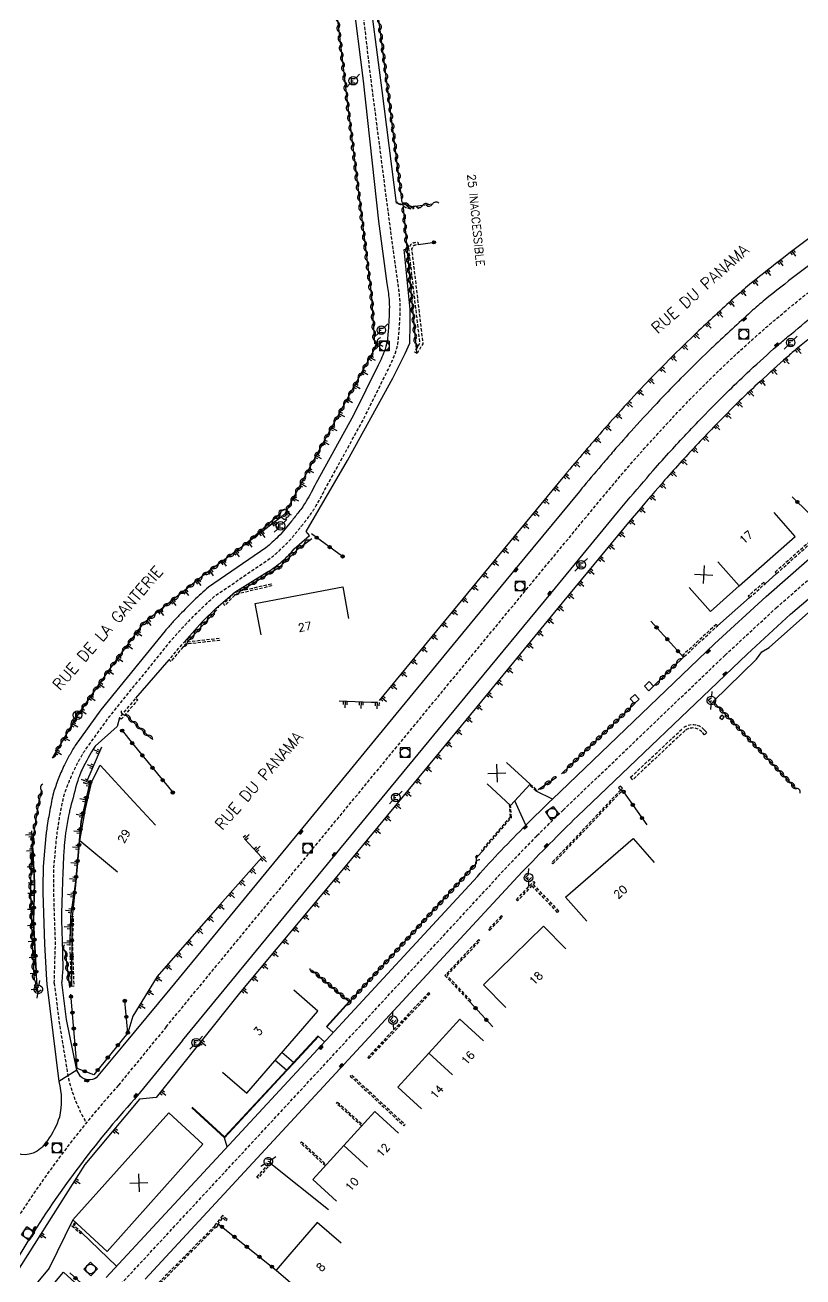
# Model space of a CAD drawing. Header units: millimetres. Extents: x 151000 to 152000, y 111999 to 113000.
# Drawn here: x 151437.9 to 151559.4, y 112548.8 to 112744.4 of the extents above; entities that cross this region are included whole.
import ezdxf
from ezdxf.enums import TextEntityAlignment as Align

# ---------------------------------------------------------------- set-up
doc = ezdxf.new("R2010")
doc.units = ezdxf.units.MM
doc.linetypes.add('DASHED', pattern=[0.75, 0.5, -0.25])
doc.layers.get('0').update_dxf_attribs({"linetype": 'CONTINUOUS'})
for name, color, linetype in [('W0001', 6, 'DASHED'), ('W0008', 7, 'CONTINUOUS'), ('W0100', 7, 'CONTINUOUS'), ('W0112', 1, 'DASHED'), ('W0211', 2, 'CONTINUOUS'), ('W0300', 7, 'CONTINUOUS'), ('W0302', 3, 'CONTINUOUS'), ('W0310', 3, 'CONTINUOUS'), ('W0322', 7, 'CONTINUOUS'), ('W0330', 7, 'CONTINUOUS'), ('W0334', 7, 'CONTINUOUS'), ('W0400', 7, 'CONTINUOUS'), ('W0420', 7, 'CONTINUOUS'), ('W0471', 7, 'CONTINUOUS'), ('W0989', 7, 'CONTINUOUS'), ('W0991', 7, 'CONTINUOUS'), ('W1102', 7, 'CONTINUOUS')]:
    doc.layers.add(name, color=color, linetype=linetype)
doc.styles.get("Standard").update_dxf_attribs({"font": 'romans.shx', "width": 0.85})

# ---------------------------------------------------------------- blocks, each defined once
blk = doc.blocks.new('t322o')
at = {"color": 0, "linetype": 'Continuous'}
for radius in [0.25, 0.15]:
    blk.add_circle((0, 0), radius, dxfattribs=at)
blk = doc.blocks.new('t211o')
at = {"color": 0, "linetype": 'Continuous'}
for p, q in [((-0.29, 0.5), (-0.29, 0)), ((0, 1), (0, 0)), ((0.29, 0.5), (0.29, 0))]:
    blk.add_line(p, q, dxfattribs=at)
blk = doc.blocks.new('t310o')
at = {"color": 0, "linetype": 'Continuous'}
for centre, start, end in [((-0.5, 0.38), 216.8699, 323.1304), ((0.5, -0.37), 36.8699, 143.1303)]:
    blk.add_arc(centre, 0.625, start, end, dxfattribs=at)
blk = doc.blocks.new('T471')
for p, q in [((-0.333334, 0.333334), (-0.333334, -0.333334)), ((-0.333334, 0.333334), (0.333334, 0.333334)), ((-0.333334, 0), (0, 0)), ((0.500001, 0.500001), (1.000002, 1.000002)), ((-0.500001, -0.500001), (-1.000002, -1.000002)), ((-0.333334, -0.333334), (0.333334, -0.333334))]:
    blk.add_line(p, q)
blk.add_ellipse((0, 0), major_axis=(0.471405, 0.471405), ratio=1, start_param=5.4977871438, end_param=11.780972451)
blk = doc.blocks.new('T300')
for p, q in [((-0.8, 0.51), (-0.86, 0.34)), ((-0.86, 0.34), (-0.86, 0.17)), ((-0.86, 0.17), (-0.74, 0.06)), ((-0.69, 0.63), (-0.8, 0.51)), ((-0.8, -0.06), (-0.74, 0.06)), ((-0.74, 0.06), (-0.69, 0.11)), ((-0.57, 0.69), (-0.69, 0.63)), ((-0.46, 0.69), (-0.57, 0.69)), ((-0.29, 0.63), (-0.46, 0.69)), ((-0.29, 0.63), (-0.17, 0.74)), ((-0.23, 0.57), (-0.29, 0.63)), ((-0.17, 0.74), (-0.06, 0.8)), ((-0.06, 0.8), (0.06, 0.8)), ((0.06, 0.8), (0.23, 0.74)), ((0.23, 0.74), (0.34, 0.63)), ((0.34, 0.63), (0.4, 0.51)), ((0.46, 0.46), (0.34, 0.46)), ((0.4, 0.51), (0.4, 0.46)), ((0.57, 0.4), (0.46, 0.46)), ((0.57, 0.4), (0.69, 0.29)), ((0.69, 0.29), (0.74, 0.17)), ((0.74, 0.06), (0.69, -0.17)), ((0.74, 0.17), (0.74, 0.06)), ((-0.8, -0.17), (-0.8, -0.06)), ((-0.8, -0.23), (-0.8, -0.17)), ((-0.74, -0.34), (-0.8, -0.23)), ((-0.69, -0.4), (-0.74, -0.34)), ((-0.51, -0.46), (-0.69, -0.4)), ((-0.4, -0.46), (-0.51, -0.46)), ((-0.4, -0.46), (-0.34, -0.46)), ((-0.34, -0.46), (-0.34, -0.4)), ((-0.34, -0.51), (-0.34, -0.46)), ((-0.29, -0.63), (-0.34, -0.51)), ((-0.17, -0.74), (-0.29, -0.63)), ((-0.06, -0.8), (-0.17, -0.74)), ((0.06, -0.8), (-0.06, -0.8)), ((0.17, -0.74), (0.06, -0.8)), ((0.23, -0.69), (0.17, -0.74)), ((0.29, -0.46), (0.23, -0.46)), ((0.29, -0.63), (0.23, -0.69)), ((0.46, -0.4), (0.29, -0.46)), ((0.34, -0.51), (0.29, -0.63)), ((0.34, -0.51), (0.34, -0.46)), ((0.57, -0.34), (0.46, -0.4)), ((0.63, -0.29), (0.57, -0.34)), ((0.69, -0.17), (0.63, -0.29))]:
    blk.add_line(p, q)
blk = doc.blocks.new('T420')
for p, q in [((0.75, 0.75), (-0.75, 0.75)), ((-0.75, 0.75), (-0.75, -0.75)), ((0.75, 0.75), (0.75, -0.75)), ((0.75, -0.75), (-0.75, -0.75))]:
    blk.add_line(p, q)
blk.add_ellipse((0, 0), major_axis=(-0.53, 0.53), ratio=1, start_param=3.926991, end_param=10.210176)
blk = doc.blocks.new('T400')
for p, q in [((-0.15, 0.3), (0.15, 0.3)), ((-0.15, -0.25), (-0.15, 0.3)), ((-0.15, 0.15), (0.15, 0.15)), ((-0.15, 0), (0.15, 0)), ((0.15, 0.3), (0.15, -0.25)), ((-0.15, -0.15), (0.15, -0.15)), ((-0.15, -0.25), (-0.15, -0.3)), ((-0.15, -0.3), (0.15, -0.3)), ((0.15, -0.3), (0.15, -0.25))]:
    blk.add_line(p, q)
blk = doc.blocks.new('t991o')
at = {"color": 0, "linetype": 'Continuous'}
for p, q in [((-1, 1), (1, -1)), ((-1, -1), (1, 1))]:
    blk.add_line(p, q, dxfattribs=at)
blk = doc.blocks.new('t112o')
at = {"color": 0, "linetype": 'Continuous'}
for p, q in [((-0.5, 0.5), (0.5, 0.5)), ((-0.5, -0.5), (-0.5, 0.5)), ((0.5, 0.5), (0.5, -0.5)), ((0.5, -0.5), (-0.5, -0.5))]:
    blk.add_line(p, q, dxfattribs=at)

msp = doc.modelspace()

# ---------------------------------------------------------------- linework, layer by layer
at = {"layer": 'W0001', "flags": 128}
for points in [[(151442.44, 112594.69), (151442.44, 112594.69), (151442.63, 112600.87), (151442.37, 112608.91), (151442.35, 112609.66), (151442.39, 112612.8), (151442.82, 112617.55, -0.009953), (151442.84, 112617.74, -0.002454), (151442.98, 112618.74, -0.010585), (151443.42, 112621.4, -0.01031), (151443.95, 112623.96, -0.016303), (151444.65, 112625.92, -0.016846), (151445.5, 112627.89, -0.013579), (151446.28, 112629.43, -0.013086), (151447.12, 112630.88), (151451.06, 112636.33), (151461.04, 112648.64, -0.005608), (151462.15, 112649.87, -0.005713), (151463.3, 112651.1, -0.010225), (151465.42, 112653.23, -0.009864), (151467.55, 112655.2), (151476.54, 112661.34, 0.016396), (151478.62, 112663.27, 0.02562), (151479.82, 112664.59, 0.002821), (151480.81, 112665.8, 0.002374), (151481.96, 112667.25, 0.03227), (151483.25, 112669.13, 0.020736), (151484.81, 112671.99), (151490.66, 112682.65), (151494.53, 112690.46, 0.033595), (151495.72, 112693.19, 0.060719), (151496.16, 112695.1, 0.010186), (151496.36, 112697.43, 0.009539), (151496.47, 112699.92, 0.029339), (151496.41, 112701.66, 0.017767), (151496.08, 112704.24), (151494.68, 112714.59), (151491.79, 112736.85), (151490.24, 112750.01), (151488.68, 112763.42), (151488.68, 112763.42), (151488.68, 112764.06), (151488.68, 112772.31), (151490.62, 112774), (151493.21, 112775.03), (151500.19, 112777.88), (151510.23, 112784.69), (151520.68, 112791.73), (151521.19, 112793.03), (151521.77, 112794.84), (151520.87, 112804.77), (151519.97, 112814.32), (151518.93, 112820.77), (151518.03, 112828.13), (151516.87, 112838.04), (151515.7, 112846.56), (151513.77, 112864.45), (151513.12, 112870.25), (151513.12, 112874.98), (151513.34, 112879.7), (151514.2, 112885.93), (151515.27, 112893.02), (151516.56, 112899.46), (151517.85, 112914.84), (151518.92, 112944.9), (151519.78, 112959.72), (151522.04, 112967.11), (151533.21, 112962.48), (151556.38, 112954.85), (151564.28, 112953.76), (151571.59, 112954.2), (151578.93, 112957.63), (151583.79, 112961.54), (151587.46, 112967.21), (151592.9, 112977.98), (151594.52, 112984.33)], [(151459.91, 112587.84), (151483.76, 112616.82), (151504.78, 112642.36), (151517.41, 112657.69), (151528.04, 112670.57), (151529.35, 112672.13, -0.004363), (151533.5, 112676.98, -0.006719), (151536.31, 112680.11, -0.000073), (151538.72, 112682.73, -0.001328), (151538.86, 112682.88, -0.006227), (151541.72, 112685.88, -0.004746), (151545.52, 112689.69, -0.008001), (151548.84, 112692.86, -0.006296), (151553.15, 112696.73, -0.005412), (151554.9, 112698.24, -0.002202), (151559.14, 112701.77, -0.015602), (151559.65, 112702.16, 0.004263), (151560.88, 112703.07), (151589.59, 112724.64), (151598.78, 112731.62), (151618.22, 112746.31, 0.006484), (151622.39, 112749.55, 0.011034), (151624.7, 112751.48, 0.001143), (151629.42, 112755.63, 0.006068), (151630.24, 112756.37, 0.023529), (151633.01, 112759.19, 0.014729), (151637.27, 112764.24, 0.017218), (151640.32, 112768.37, 0.020772), (151642.53, 112771.9, 0.01837), (151644.13, 112774.95, 0.013276), (151646.13, 112779.44, 0.018273), (151647.87, 112784.15, 0.022579), (151648.95, 112787.96, 0.027206), (151649.71, 112792.3, 0.026146), (151650.02, 112796.9, 0.011137), (151649.99, 112802.07, 0.015346), (151649.77, 112805.72, 0.006991), (151649.33, 112809.9, 0.012154), (151649, 112812.18, 0.010872), (151648.19, 112816.43, 0.013352), (151647.38, 112819.79, 0.003304), (151646.77, 112821.97, 0.001261), (151645.1, 112827.78, 0.00425), (151645.07, 112827.91, 0.000488), (151644.57, 112829.52), (151643.46, 112832.71)], [(151442.44, 112594.69), (151443.16, 112588.85), (151444.57, 112580.2, 0.078122), (151447.44, 112572.85)]]:
    msp.add_lwpolyline(points, format="xyb", dxfattribs=at)
at = {"layer": 'W0001'}
for points in [[(151419.54, 112499.27), (151425.05, 112508.65), (151429.48, 112517.82), (151434.62, 112527.53), (151436.08, 112529.46), (151438.25, 112532.01), (151452.31, 112547.08), (151485.38, 112582.76), (151510.29, 112609.76, -0.014174), (151517.79, 112617.68, -0.004488), (151521.92, 112621.73), (151547.21, 112645.94), (151555.2, 112653.33), (151561.51, 112658.87), (151569.26, 112665.36), (151595.92, 112687.3), (151599.81, 112690.45, -0.064202), (151620.29, 112702.91), (151638.81, 112711.18), (151650.38, 112716.21), (151654.96, 112718.25), (151683.41, 112730.73, 0.029014), (151701.69, 112739.97, 0.045765), (151710.1, 112745.99, 0.066654)], [(151459.91, 112587.84), (151452.45, 112578.73, 0.043436), (151435.51, 112556.12, 0.076793), (151415.76, 112509.77)]]:
    msp.add_lwpolyline(points, format="xyb", dxfattribs=at)
at = {"layer": 'W0008', "flags": 128}
for points in [[(151496.97, 112716.3), (151495.87, 112716.55), (151493.64, 112734.15), (151491.33, 112752.11)], [(151455.2, 112639.2), (151460.37, 112645.2)]]:
    msp.add_lwpolyline(points, dxfattribs=at)
for points in [[(151488.98, 112749.28), (151490.67, 112735.65), (151493.09, 112713.75), (151494.4, 112703.99, -0.017946), (151494.72, 112701.5, -0.029339), (151494.77, 112699.97, -0.009539), (151494.66, 112697.54, -0.010186), (151494.47, 112695.27, -0.060719), (151494.13, 112693.77, -0.033811), (151493.01, 112691.23), (151489.15, 112683.44), (151483.3, 112672.78, -0.020997), (151481.79, 112670, -0.03227), (151480.63, 112668.31, -0.002374), (151479.48, 112666.87, -0.002821), (151478.51, 112665.67, -0.02562), (151477.42, 112664.47, -0.01581), (151475.5, 112662.69), (151466.51, 112656.55, 0.010225), (151464.24, 112654.46, 0.010225), (151462.07, 112652.27, 0.005713), (151460.89, 112651.02, 0.005713), (151459.74, 112649.73), (151449.71, 112637.37), (151445.7, 112631.82, 0.013579), (151444.79, 112630.24, 0.013579), (151443.96, 112628.62, 0.016846), (151443.06, 112626.54, 0.016846), (151442.31, 112624.41, 0.010585), (151441.75, 112621.71, 0.010585), (151441.3, 112618.98, 0.002454), (151441.16, 112617.96, 0.009953), (151441.13, 112617.71), (151440.69, 112612.89), (151440.65, 112609.65), (151440.67, 112608.86), (151440.93, 112600.8), (151441.21, 112595.23), (151441.27, 112594.54)], [(151616.26, 112748.94), (151587.32, 112727.12), (151565.7, 112710.89), (151559.2, 112706), (151558.38, 112705.37, 0.007059), (151553.44, 112701.47, 0.015272), (151551.24, 112699.57, 0.000619), (151545.39, 112694.18, 0.00555), (151544.75, 112693.57, 0.004987), (151540.27, 112689.15, 0.00676), (151537.04, 112685.82, 0.004787), (151532.94, 112681.38, 0.006068), (151529.78, 112677.8, 0.001474), (151528.26, 112676.03, 0.000716), (151525.13, 112672.35, 0.004157), (151525.03, 112672.23, -0.000757), (151524.46, 112671.53), (151514.42, 112659.37), (151495.79, 112636.71), (151480.81, 112618.44), (151460.48, 112593.76), (151453.16, 112584.87)], [(151462.47, 112585.73), (151486.32, 112614.72), (151507.33, 112640.26), (151519.97, 112655.58), (151530.58, 112668.45), (151531.88, 112670, -0.004363), (151536, 112674.81, -0.006719), (151538.74, 112677.87, -0.000073), (151541.15, 112680.49, -0.001328), (151541.28, 112680.63, -0.006227), (151544.08, 112683.56, -0.004746), (151547.84, 112687.33, -0.008001), (151551.09, 112690.43, -0.006296), (151555.33, 112694.25, -0.005412), (151557.03, 112695.7, -0.002202), (151561.25, 112699.22, -0.015602), (151561.59, 112699.48, 0.004263), (151562.86, 112700.42), (151591.58, 112722), (151600.77, 112728.99), (151620.21, 112743.67, 0.006486), (151624.45, 112746.97, 0.011034)], [(151462.72, 112647.97), (151465.59, 112651.2), (151467.75, 112653.29), (151470.66, 112655.77), (151475.75, 112658.94, 0.021159), (151476.92, 112659.72, 0.021159), (151478.02, 112660.6, 0.020522), (151479.02, 112661.53, 0.020522), (151479.93, 112662.55), (151482.29, 112664.63), (151481.8, 112665.28), (151488.24, 112676.33), (151495.34, 112689.24), (151497.24, 112693.09), (151497.95, 112694.69), (151498, 112697.59), (151498.03, 112699.93), (151497.11, 112709.33), (151497.81, 112709.5)], [(151452.61, 112636.15), (151452.26, 112634.77), (151448.81, 112631.7, 0.028558), (151446.8, 112628.08, 0.047063), (151445.92, 112625.72, 0.003081), (151444.84, 112621.6, 0.017099), (151444.68, 112620.85, 0.004729), (151444.25, 112618.38, 0.014645), (151444.14, 112617.57, 0.006212), (151443.97, 112615.74, 0.008487), (151443.89, 112614.4, 0.001153), (151443.82, 112612.9, 0.000739), (151443.73, 112610.57, 0.00162), (151443.58, 112606.16, 0.006648), (151443.56, 112605.09, 0.008083), (151443.56, 112604.92, 0.000204), (151443.75, 112598.3, 0.002114), (151443.79, 112597.08, 0.000605), (151443.61, 112594.83)]]:
    msp.add_lwpolyline(points, format="xyb", dxfattribs=at)
at = {"layer": 'W0008'}
for points in [[(151450.56, 112548.71), (151483.63, 112584.38), (151508.52, 112611.37, -0.014151), (151516.1, 112619.38, -0.004491), (151520.26, 112623.45), (151545.57, 112647.68), (151553.6, 112655.11), (151559.95, 112660.69), (151567.73, 112667.2), (151594.41, 112689.15), (151598.31, 112692.31, -0.064213), (151619.32, 112705.09), (151637.85, 112713.37), (151649.42, 112718.39), (151653.99, 112720.43), (151682.46, 112732.92, 0.029019), (151700.49, 112742.03, 0.050184), (151709.28, 112748.35)], [(151456.64, 112548.45), (151487.74, 112582.01), (151515.53, 112612.07, -0.007624), (151524.14, 112620.77), (151550.65, 112646.09), (151557.44, 112652.34), (151570.51, 112663.44), (151601.04, 112688.47, -0.071873), (151627.24, 112703.69), (151681.8, 112727.57, 0.051598), (151709.37, 112742.51, 0.011854), (151710.93, 112743.64)], [(151453.16, 112584.87), (151449.01, 112579.88, -0.354492), (151446.56, 112580.12), (151445.99, 112581.09), (151443.15, 112579.32, -0.124376), (151443.24, 112573.75, -0.08239), (151441.36, 112570.08, -0.058561), (151440.29, 112568.83, -0.385109), (151435.49, 112568.79), (151432.97, 112571.7), (151432.75, 112571.55), (151415.27, 112597.45)], [(151462.47, 112585.73), (151454.96, 112576.58, 0.043542), (151438.32, 112554.37, 0.076822), (151418.96, 112508.94, 0.936029)]]:
    msp.add_lwpolyline(points, format="xyb", dxfattribs=at)
for points in [[(151441.27, 112594.54), (151443.15, 112579.32)], [(151445.99, 112581.09), (151444.33, 112588.99), (151443.61, 112594.83)]]:
    msp.add_lwpolyline(points, dxfattribs=at)
at = {"layer": 'W0100'}
for points in [[(151541.61, 112656.51), (151544.94, 112652.78), (151549.42, 112656.78), (151558.17, 112664.45), (151554.88, 112668.21)], [(151510.03, 112625.83), (151513.72, 112622.45), (151516.77, 112625.79), (151513.08, 112629.17)], [(151525.59, 112604.36), (151522.31, 112608.13), (151532.85, 112617.31), (151536.14, 112613.53)], [(151512.99, 112590.87), (151509.49, 112594.44), (151518.85, 112603.6), (151522.35, 112600.03)], [(151468.73, 112580.79), (151472.5, 112577.52), (151483.61, 112590.31), (151479.83, 112593.59)], [(151499.77, 112575.06), (151496.08, 112578.43), (151505.78, 112589.04), (151509.47, 112585.67)], [(151486.52, 112560.62), (151482.83, 112563.99), (151492.53, 112574.61), (151496.22, 112571.23)], [(151487.27, 112554.05), (151483.48, 112557.31), (151479.22, 112552.36), (151477.08, 112549.86), (151480.87, 112546.61)]]:
    msp.add_lwpolyline(points, dxfattribs=at)
at = {"layer": 'W0100', "flags": 128}
for points in [[(151474.75, 112649.09), (151473.82, 112654), (151487.49, 112656.59), (151488.41, 112651.67)], [(151452.3, 112612.05), (151446.44, 112616.95), (151447.31, 112621.93), (151448.31, 112626.2), (151449.59, 112628.74), (151454.87, 112623.02), (151458.26, 112619.35)]]:
    msp.add_lwpolyline(points, dxfattribs=at)
at = {"layer": 'W0100'}
msp.add_lwpolyline([(151445.34, 112557.7), (151450.68, 112552.78), (151465.66, 112569.53), (151460.33, 112574.45)], close=True, dxfattribs=at)
at = {"layer": 'W0112', "flags": 128}
for points in [[(151498.52, 112716.02), (151498.55, 112715.67), (151498.15, 112715.64), (151497.35, 112715.85, -0.149451), (151497.14, 112715.98, -0.105403), (151496.97, 112716.3), (151496.87, 112716.62), (151497.21, 112716.73), (151497.31, 112716.4, 0.105403), (151497.41, 112716.22), (151498.19, 112716.03)], [(151499.11, 112693.08), (151498.75, 112693.29), (151499.56, 112694.69), (151497.81, 112709.5), (151498.15, 112710.1, -0.141403), (151498.35, 112710.28, -0.08125), (151498.8, 112710.43), (151499.2, 112710.49), (151499.26, 112710.08), (151498.86, 112710.01, 0.08125), (151498.52, 112709.88), (151498.25, 112709.41), (151500, 112694.6)]]:
    msp.add_lwpolyline(points, format="xyb", close=True, dxfattribs=at)
at = {"layer": 'W0112'}
for points in [[(151555.04, 112658.91), (151555.24, 112658.69), (151562.9, 112665.5), (151562.7, 112665.72)], [(151550.82, 112655.15), (151551.02, 112654.92), (151553.45, 112657.08), (151553.25, 112657.3)], [(151540.62, 112645.94), (151540.82, 112645.72), (151546.02, 112650.53), (151545.82, 112650.75)], [(151546.35, 112636.17), (151546.74, 112635.86), (151547.07, 112636.27), (151546.67, 112636.58)], [(151530.58, 112625.19), (151530.87, 112624.87), (151531.18, 112625.16), (151530.89, 112625.47)], [(151530.92, 112624.89), (151520.14, 112613.49), (151520.32, 112613.32), (151531.1, 112624.72)], [(151508.21, 112614.39), (151508.36, 112614.25), (151508.6, 112614.53), (151508.45, 112614.66)], [(151521.06, 112605.75), (151517.04, 112609.92), (151514.8, 112607.56), (151514.62, 112607.73), (151517.33, 112610.59), (151517.51, 112610.42), (151517.22, 112610.11), (151521.24, 112605.92)], [(151510.26, 112603.12), (151510.44, 112602.94), (151512.43, 112605.03), (151512.25, 112605.2)], [(151507.5, 112591.96), (151503.79, 112595.89), (151508.91, 112601.32), (151508.73, 112601.5), (151503.45, 112595.89), (151507.32, 112591.79)], [(151500.91, 112593.2), (151491.39, 112583.08), (151491.57, 112582.91), (151501.09, 112593.03)], [(151476.33, 112566.53), (151474.28, 112564.24), (151474.1, 112564.4), (151476.14, 112566.7)], [(151467.74, 112557.12), (151467.45, 112556.81), (151467.5, 112556.76), (151452.51, 112541.58), (151452.49, 112541.6), (151452.2, 112541.31), (151452.52, 112541), (151452.81, 112541.29), (151452.69, 112541.41), (151467.68, 112556.59), (151467.77, 112556.51), (151468.06, 112556.82), (151467.92, 112556.95), (151468.77, 112558), (151469.26, 112557.57), (151469.42, 112557.76), (151468.74, 112558.36)]]:
    msp.add_lwpolyline(points, close=True, dxfattribs=at)
at = {"layer": 'W0112', "flags": 128}
for points in [[(151469.07, 112653.67), (151468.86, 112653.88), (151470.66, 112655.77), (151471.43, 112655.95), (151476.29, 112657.1), (151476.38, 112656.75), (151471.51, 112655.61), (151470.74, 112655.43)], [(151460.64, 112644.97), (151460.37, 112645.2), (151462.72, 112647.97), (151463.23, 112648.03), (151468.19, 112648.59), (151468.23, 112648.24), (151463.27, 112647.67), (151462.9, 112647.63)], [(151452.88, 112635.92), (151452.61, 112636.15), (151455.2, 112639.2), (151455.47, 112638.97)], [(151445.49, 112594.2), (151445.13, 112594.18), (151444.9, 112600.99), (151445.05, 112605.13), (151445.41, 112605.11), (151445.25, 112600.99)], [(151488.66, 112580.18), (151497.05, 112572.4), (151497.22, 112572.58), (151488.83, 112580.36)]]:
    msp.add_lwpolyline(points, close=True, dxfattribs=at)
at = {"layer": 'W0112'}
msp.add_lwpolyline([(151532.45, 112626.85), (151540.64, 112634.54, -0.382693), (151543.96, 112634.28), (151544.37, 112633.85), (151544.01, 112633.51), (151543.6, 112633.94, 0.379274), (151540.96, 112634.16), (151532.79, 112626.48)], format="xyb", close=True, dxfattribs=at)
for points in [[(151516.77, 112625.79), (151517.85, 112624.84), (151517.72, 112624.69), (151516.64, 112625.64)], [(151513.5, 112622.65), (151513.63, 112620.65), (151509.19, 112615.46), (151509.34, 112615.33), (151513.84, 112620.58), (151513.72, 112622.45)], [(151490.47, 112572.35), (151486.51, 112575.91), (151486.68, 112576.09), (151490.64, 112572.53)], [(151484.78, 112566.13), (151480.88, 112569.74), (151481.05, 112569.92), (151484.95, 112566.31)], [(151445.74, 112557.33), (151445.21, 112556.76), (151446.59, 112555.56), (151446.72, 112555.72), (151445.49, 112556.78), (151445.89, 112557.2)]]:
    msp.add_lwpolyline(points, dxfattribs=at)
at = {"layer": 'W0211', "flags": 128}
for points in [[(151601.85, 112727.54), (151593, 112720.13), (151564.28, 112698.54, -0.004263), (151562.97, 112697.58, 0.015602), (151562.75, 112697.41, 0.002202), (151558.54, 112693.91, 0.005412), (151556.88, 112692.48, 0.006296), (151552.68, 112688.7, 0.008001), (151549.48, 112685.66, 0.004746), (151545.76, 112681.92, 0.006227), (151543, 112679.03, 0.001328), (151542.88, 112678.9, 0.000073), (151540.47, 112676.28, 0.006719), (151537.77, 112673.27, 0.004363), (151533.68, 112668.49), (151532.38, 112666.95), (151521.78, 112654.09), (151509.15, 112638.77), (151488.13, 112613.22), (151471.57, 112593.36)], [(151563.67, 112713.59), (151557.16, 112708.68), (151556.32, 112708.04, 0.007059), (151551.32, 112704.09, 0.015272), (151548.96, 112702.05, 0.000619), (151543.11, 112696.65, 0.00555), (151542.41, 112695.99, 0.004987), (151537.88, 112691.53, 0.00676), (151534.59, 112688.13, 0.004787), (151530.44, 112683.64, 0.006068), (151527.23, 112680.01, 0.001474), (151525.69, 112678.21, 0.000716), (151522.56, 112674.53, 0.004157), (151522.42, 112674.36, -0.000757), (151521.86, 112673.68), (151511.82, 112661.51), (151493.19, 112638.85)]]:
    msp.add_lwpolyline(points, format="xyb", dxfattribs=at)
for points in [[(151492.92, 112694.63), (151490.97, 112691.05), (151481.16, 112673.13), (151478.39, 112667.91), (151472.27, 112663.23), (151466.12, 112658.68), (151456.29, 112650.82), (151450.89, 112643.52), (151446.07, 112636.57), (151442.12, 112629.86)], [(151492.92, 112638.53), (151491.91, 112638.56), (151486.92, 112638.74)], [(151447.54, 112626.17), (151449.85, 112631.61)], [(151444.9, 112600.99), (151445.05, 112605.13), (151445.79, 112610.5), (151446.65, 112619.93), (151448.04, 112626.11)], [(151439.36, 112610.4), (151438.94, 112618.5)], [(151472.16, 112617.23), (151474.85, 112614.3)], [(151474.85, 112614.3), (151468.28, 112606.93), (151458.52, 112595.72), (151454.7, 112589.51)], [(151439.84, 112593.76), (151439.63, 112596.49), (151439.22, 112604.29), (151439.36, 112610.4)]]:
    msp.add_lwpolyline(points, dxfattribs=at)
at = {"layer": 'W0211'}
for points in [[(151471.57, 112593.36), (151458.34, 112576.84), (151455.77, 112576.55), (151447.22, 112566.33), (151434.36, 112546.02), (151426.3, 112528.35), (151419.92, 112507.68)], [(151454.7, 112589.51), (151453.94, 112586.95)], [(151445.34, 112557.7), (151441.65, 112550.17), (151435.57, 112542.8), (151430.51, 112526.16), (151419.92, 112507.68)]]:
    msp.add_lwpolyline(points, dxfattribs=at)
at = {"layer": 'W0302', "flags": 128}
msp.add_lwpolyline([(151602.2, 112727.12), (151593, 112720.13), (151564.28, 112698.54, -0.004263), (151562.97, 112697.58, 0.015602), (151562.75, 112697.41, 0.002202), (151558.54, 112693.91, 0.005412), (151556.88, 112692.48, 0.006296), (151552.68, 112688.7, 0.008001), (151549.48, 112685.66, 0.004746), (151545.76, 112681.92, 0.006227), (151543, 112679.03, 0.001328), (151542.88, 112678.9, 0.000073), (151540.47, 112676.28, 0.006719), (151537.77, 112673.27, 0.004363), (151533.68, 112668.49), (151532.38, 112666.95), (151521.78, 112654.09), (151509.15, 112638.77), (151488.13, 112613.22), (151471.57, 112593.36)], format="xyb", dxfattribs=at)
at = {"layer": 'W0310', "flags": 128}
for points in [[(151483, 112777.58), (151484.65, 112762.46), (151488.17, 112732.43), (151491.96, 112701.98), (151492.48, 112694.57)], [(151496.78, 112716.67), (151494.55, 112734.27), (151492.24, 112752.23), (151491.07, 112761.37), (151490.82, 112764.14), (151490.86, 112767.56)], [(151501.49, 112716.41), (151498.41, 112715.96), (151496.87, 112716.47), (151499.02, 112693.24)], [(151492.92, 112694.63), (151490.97, 112691.05), (151481.16, 112673.13), (151478.39, 112667.91)], [(151477.74, 112668.02), (151472.27, 112663.23), (151466.12, 112658.68), (151456.29, 112650.82), (151450.89, 112643.52), (151446.07, 112636.57), (151442.12, 112629.86)], [(151471.43, 112655.95), (151477.65, 112659.74), (151480.59, 112662.62), (151482.66, 112664.18)], [(151463.23, 112648.03), (151466.04, 112651.11), (151467.81, 112653.01)], [(151453.6, 112636.57), (151453.95, 112636.26), (151457.63, 112632.88)], [(151444.16, 112599.67), (151444.81, 112594.08)]]:
    msp.add_lwpolyline(points, dxfattribs=at)
at = {"layer": 'W0310'}
for points in [[(151536.03, 112641.08), (151540.69, 112645.64)], [(151545.33, 112638.72), (151558.37, 112624.99)], [(151521.65, 112627.38), (151533.15, 112638.44)], [(151518.01, 112624.92), (151520.87, 112626.87)], [(151488.56, 112591.75), (151508.41, 112613.41), (151508.36, 112614.25)], [(151482.6, 112596.79), (151488.48, 112591.81)]]:
    msp.add_lwpolyline(points, dxfattribs=at)
at = {"layer": 'W0310', "flags": 128}
msp.add_lwpolyline([(151440.43, 112624.85, 0.010585), (151439.85, 112622.06, 0.010585), (151439.39, 112619.25, 0.002454), (151439.24, 112618.21, 0.009953), (151439.21, 112617.89), (151438.76, 112612.99), (151438.72, 112609.64), (151438.74, 112608.81), (151439, 112600.72), (151439.28, 112595.13)], format="xyb", dxfattribs=at)
at = {"layer": 'W0322', "flags": 128}
for points in [[(151499.26, 112710.08), (151501.95, 112710.46)], [(151487.48, 112661.36), (151482.6, 112664.89)], [(151453.03, 112634.14), (151454.68, 112632.13), (151461.02, 112624.4)], [(151448.04, 112626.11), (151446.65, 112619.93), (151445.79, 112610.5), (151445.19, 112604.55), (151445.13, 112594.18)], [(151439.01, 112617.21), (151439.36, 112610.4), (151439.22, 112604.29), (151439.63, 112596.49)]]:
    msp.add_lwpolyline(points, dxfattribs=at)
at = {"layer": 'W0322'}
for points in [[(151562.93, 112665.53), (151557.66, 112670.69)], [(151540.69, 112645.64), (151535.62, 112651.26)], [(151531.36, 112624.59), (151534.97, 112619.43)], [(151453.94, 112586.95), (151448.6, 112580.35), (151446.03, 112581.36), (151445.03, 112592.95)], [(151453.94, 112586.95), (151453.45, 112591.92)], [(151507.32, 112591.79), (151510.95, 112587.85)], [(151468.04, 112557.09), (151477.08, 112549.86)], [(151446.63, 112547.79), (151444.88, 112549.42)]]:
    msp.add_lwpolyline(points, dxfattribs=at)
at = {"layer": 'W0330'}
msp.add_lwpolyline([(151485.27, 112559.25), (151476.27, 112566.47)], dxfattribs=at)
at = {"layer": 'W0334'}
for points in [[(151553.45, 112657.08), (151555.24, 112658.69)], [(151545.33, 112638.72), (151552.11, 112645.31), (151552.95, 112646.46), (151554.11, 112647.12), (151563.06, 112655.1), (151563.97, 112655.17), (151572.94, 112644.85), (151571.81, 112643.83)], [(151546.02, 112650.53), (151551.02, 112654.92)], [(151516.1, 112619.38), (151514.38, 112623.18)], [(151520.26, 112623.45), (151517.72, 112624.69)], [(151508.6, 112614.53), (151509.34, 112615.33)], [(151486.02, 112586.98), (151485.03, 112587.84)], [(151463.9, 112575.23), (151469.02, 112570.52), (151478.78, 112581.02), (151479.86, 112582.21), (151483.69, 112586.36), (151483.62, 112586.43), (151479.79, 112582.28), (151478.71, 112581.08), (151469.01, 112570.67), (151463.97, 112575.31)], [(151483.69, 112586.36), (151484.66, 112585.51)], [(151469.45, 112569.09), (151469.02, 112570.52)], [(151452.17, 112550.45), (151446.72, 112555.72)]]:
    msp.add_lwpolyline(points, dxfattribs=at)
for points in [[(151488.48, 112591.82), (151484.96, 112587.91), (151485.03, 112587.84), (151488.56, 112591.75)], [(151442.55, 112547.94), (151443.9, 112549.51), (151446.23, 112547.39), (151444.88, 112545.82)]]:
    msp.add_lwpolyline(points, close=True, dxfattribs=at)
at = {"layer": 'W0334', "flags": 128}
for points in [[(151478.71, 112581.08), (151476.93, 112582.62)], [(151479.79, 112582.28), (151477.99, 112583.84)]]:
    msp.add_lwpolyline(points, dxfattribs=at)
at = {"layer": 'W1102'}
msp.add_line((151546.1, 112660.51), (151549.42, 112656.78), dxfattribs=at)
at = {"layer": 'W1102', "flags": 128}
for points in [[(151504.62, 112580.36), (151500.93, 112583.74)], [(151491.37, 112565.93), (151487.68, 112569.3)]]:
    msp.add_lwpolyline(points, dxfattribs=at)

# ---------------------------------------------------------------- block references
at = {"layer": 'W0112'}
for p, rotation in [((151535.32, 112641.09), 44.50752299585849), ((151533.09, 112639.07), 42.91960486412977)]:
    msp.add_blockref('t112o', p, dxfattribs=dict(at, rotation=rotation))
at = {"layer": 'W0211'}
for p, rotation in [((151557.68, 112709.07), 216.990939819151), ((151555.69, 112707.56), 217.6891686254223), ((151553.72, 112706.02), 218.3228757257346), ((151551.77, 112704.45), 218.956582826047), ((151548.01, 112701.17), 222.6283884985597), ((151549.85, 112702.85), 221.2562158831028), ((151546.17, 112699.48), 222.6728980262059), ((151544.33, 112697.78), 222.7174075538521), ((151542.5, 112696.08), 223.8524929177418), ((151492.92, 112694.63), 241.5094763641726), ((151540.71, 112694.33), 224.4457917875637), ((151558.42, 112693.81), 220.1088740998852), ((151491.73, 112692.44), 241.5094763641726), ((151538.93, 112692.58), 224.8952015579133), ((151556.53, 112692.18), 221.3835160636866), ((151490.53, 112690.24), 241.287390200106), ((151537.17, 112690.8), 225.4946451062385), ((151554.67, 112690.51), 222.0221763119609), ((151489.33, 112688.05), 241.287390200106), ((151535.43, 112689.01), 226.3131634471235), ((151552.82, 112688.83), 222.6608365602353), ((151488.13, 112685.86), 241.287390200106), ((151533.71, 112687.19), 226.9418408681085), ((151550.99, 112687.12), 223.6689897971495), ((151486.93, 112683.66), 241.287390200106), ((151530.33, 112683.51), 227.8585099013005), ((151532.01, 112685.36), 227.3907967363213), ((151547.43, 112683.61), 225.1394641250499), ((151549.2, 112685.38), 224.624008653133), ((151528.66, 112681.65), 228.5753762847447), ((151545.67, 112681.83), 225.6733092972275), ((151485.73, 112681.47), 241.287390200106), ((151527.02, 112679.76), 229.2455695221497), ((151543.94, 112680.03), 226.5663033461302), ((151484.52, 112679.28), 241.287390200106), ((151525.39, 112677.86), 229.5526945619453), ((151542.24, 112678.2), 227.3657700949246), ((151483.32, 112677.09), 241.287390200106), ((151523.77, 112675.96), 229.6375619086074), ((151540.55, 112676.36), 227.3775228620725), ((151482.12, 112674.89), 241.287390200106), ((151522.16, 112674.05), 230.5734729587248), ((151538.87, 112674.51), 228.2867592872416), ((151480.93, 112672.7), 242.0894425353937), ((151520.57, 112672.12), 230.4802265017676), ((151537.22, 112672.63), 229.0515288482261), ((151479.76, 112670.49), 242.0894425353937), ((151518.98, 112670.19), 230.4802265017676), ((151535.59, 112670.74), 229.4489521399079), ((151478.59, 112668.28), 242.0894425353937), ((151517.39, 112668.26), 230.4802265017676), ((151533.97, 112668.83), 229.8463754315896), ((151476.74, 112666.64), 217.3727113973337), ((151515.8, 112666.33), 230.4802265017676), ((151532.36, 112666.92), 230.4888137930926), ((151474.75, 112665.13), 217.3727113973337), ((151514.21, 112664.4), 230.4802265017676), ((151530.77, 112664.99), 230.4888137930926), ((151470.76, 112662.12), 216.4965287618287), ((151472.76, 112663.61), 217.3727113973337), ((151512.61, 112662.48), 230.4802265017676), ((151529.18, 112663.06), 230.4888137930926), ((151468.75, 112660.63), 216.4965287618287), ((151511.03, 112660.55), 230.5752393568285), ((151527.59, 112661.13), 230.4888137930926), ((151466.74, 112659.14), 216.4965287618287), ((151509.44, 112658.61), 230.5752393568285), ((151525.99, 112659.2), 230.4888137930926), ((151464.77, 112657.6), 218.6380615403975), ((151507.85, 112656.68), 230.5752393568285), ((151524.4, 112657.28), 230.4888137930926), ((151460.86, 112654.48), 218.6380615403975), ((151462.82, 112656.04), 218.6380615403975), ((151506.26, 112654.75), 230.5752393568285), ((151522.81, 112655.35), 230.4888137930926), ((151458.91, 112652.92), 218.6380615403975), ((151504.67, 112652.82), 230.5752393568285), ((151521.22, 112653.42), 230.503035385789), ((151456.96, 112651.36), 218.6380615403975), ((151503.09, 112650.89), 230.5752393568285), ((151519.63, 112651.49), 230.503035385789), ((151455.31, 112649.5), 233.500987338248), ((151501.5, 112648.96), 230.5752393568285), ((151518.04, 112649.56), 230.503035385789), ((151453.83, 112647.49), 233.500987338248), ((151499.91, 112647.03), 230.5752393568285), ((151516.45, 112647.63), 230.503035385789), ((151452.34, 112645.48), 233.500987338248), ((151498.32, 112645.1), 230.5752393568285), ((151514.86, 112645.7), 230.503035385789), ((151450.85, 112643.47), 235.2552684187791), ((151496.74, 112643.17), 230.5752393568285), ((151513.27, 112643.77), 230.503035385789), ((151449.43, 112641.42), 235.2552684187791), ((151495.15, 112641.23), 230.5752393568285), ((151511.68, 112641.84), 230.503035385789), ((151448, 112639.36), 235.2552684187791), ((151487.92, 112638.71), 177.9238551823577), ((151493.56, 112639.3), 230.5752393568285), ((151510.09, 112639.91), 230.503035385789), ((151446.58, 112637.31), 235.2552684187791), ((151490.42, 112638.62), 177.9238551823577), ((151492.92, 112638.53), 177.9238551851591), ((151508.5, 112637.98), 230.5556842410247), ((151445.25, 112635.19), 239.545327516122), ((151506.92, 112636.05), 230.5556842410247), ((151443.99, 112633.04), 239.545327516122), ((151505.33, 112634.12), 230.5556842410247), ((151442.72, 112630.88), 239.545327516122), ((151449.49, 112630.78), 67.02197666347823), ((151503.74, 112632.19), 230.5556842410247), ((151448.52, 112628.47), 67.02197666347823), ((151502.15, 112630.26), 230.5556842410247), ((151500.56, 112628.33), 230.5556842410247), ((151447.54, 112626.17), 67.02197666347823), ((151447.96, 112625.76), 77.29134352294291), ((151498.97, 112626.4), 230.5556842410247), ((151447.41, 112623.32), 77.29134352294291), ((151497.39, 112624.47), 230.5556842410247), ((151446.86, 112620.88), 77.29134352294291), ((151495.8, 112622.54), 230.5556842410247), ((151494.21, 112620.61), 230.5556842410247), ((151438.97, 112617.89), 92.96307048809598), ((151446.51, 112618.41), 84.77145358999947), ((151472.16, 112617.23), 312.5104962217094), ((151492.62, 112618.68), 230.5556842410247), ((151439.1, 112615.39), 92.96307048809598), ((151446.28, 112615.92), 84.77145358999947), ((151473.85, 112615.39), 312.5104962217094), ((151491.03, 112616.75), 230.5556842410247), ((151446.05, 112613.43), 84.77145358999947), ((151474.85, 112614.3), 228.269487348129), ((151489.44, 112614.82), 230.5556842410247), ((151439.23, 112612.9), 92.96307048809598), ((151445.83, 112610.94), 84.77145358999947), ((151473.19, 112612.43), 228.269487348129), ((151487.85, 112612.89), 230.1778493596636), ((151439.36, 112610.4), 92.96307048809598), ((151471.52, 112610.57), 228.269487348129), ((151486.25, 112610.97), 230.1778493596636), ((151439.32, 112608.74), 88.68583615379741), ((151445.51, 112608.46), 82.22235938797122), ((151469.86, 112608.7), 228.269487348129), ((151484.65, 112609.05), 230.1778493596636), ((151439.26, 112606.24), 88.68583615379741), ((151445.17, 112605.98), 82.22235938797122), ((151468.2, 112606.84), 228.956319765886), ((151483.05, 112607.13), 230.1778493596636), ((151439.25, 112603.74), 93.00405890933718), ((151444.99, 112603.49), 87.87596563629145), ((151466.56, 112604.95), 228.956319765886), ((151479.85, 112603.29), 230.1778493596636), ((151481.45, 112605.21), 230.1778493596636), ((151439.38, 112601.25), 93.00405890933718), ((151464.91, 112603.06), 228.956319765886), ((151478.25, 112601.37), 230.1778493596636), ((151444.9, 112600.99), 87.87596563629145), ((151463.27, 112601.18), 228.956319765886), ((151476.65, 112599.45), 230.1778493596636), ((151439.51, 112598.75), 93.00405890933718), ((151459.99, 112597.41), 228.956319765886), ((151461.63, 112599.29), 228.956319765886), ((151475.04, 112597.53), 230.1778493596636), ((151439.65, 112596.25), 94.34849193457254), ((151458.38, 112595.5), 238.3916859292041), ((151473.44, 112595.61), 230.1778493596636), ((151439.84, 112593.76), 94.34849193457254), ((151471.84, 112593.69), 230.1778493596636), ((151457.07, 112593.37), 238.3916859292041), ((151455.76, 112591.24), 238.3916859292041), ((151465.31, 112585.54), 231.297707838798), ((151459.06, 112577.74), 231.297707838798), ((151451.75, 112571.75), 230.094693235893), ((151445.65, 112563.85), 237.677493483528), ((151440.3, 112555.4), 237.677493483528)]:
    msp.add_blockref('t211o', p, dxfattribs=dict(at, rotation=rotation))
at = {"layer": 'W0300'}
msp.add_blockref('T300', (151478.39, 112667.91), dxfattribs=at)
at = {"layer": 'W0310'}
for p, rotation in [((151486.71, 112744.9), 276.6835224498979), ((151486.89, 112743.35), 276.6835224498979), ((151493.22, 112744.63), 97.33592418381748), ((151487.07, 112741.79), 276.6835224498979), ((151493.42, 112743.07), 97.33592418381748), ((151493.62, 112741.52), 97.33592418381748), ((151487.25, 112740.24), 276.6835224498979), ((151493.82, 112739.97), 97.33592418381748), ((151487.44, 112738.68), 276.6835224498979), ((151494.02, 112738.41), 97.33592418381748), ((151487.62, 112737.13), 276.6835224498979), ((151487.8, 112735.57), 276.6835224498979), ((151494.22, 112736.86), 97.33592418381748), ((151487.98, 112734.02), 276.6835224498979), ((151494.42, 112735.31), 97.33592418381748), ((151494.61, 112733.76), 97.21792094728052), ((151488.17, 112732.46), 276.6835224498979), ((151494.81, 112732.2), 97.21792094728052), ((151488.36, 112730.91), 277.0994727281907), ((151495.01, 112730.65), 97.21792094728052), ((151488.55, 112729.35), 277.0994727281907), ((151488.75, 112727.8), 277.0994727281907), ((151495.2, 112729.09), 97.21792094728052), ((151488.94, 112726.25), 277.0994727281907), ((151495.4, 112727.54), 97.21792094728052), ((151495.6, 112725.99), 97.21792094728052), ((151489.13, 112724.69), 277.0994727281907), ((151495.8, 112724.43), 97.21792094728052), ((151489.33, 112723.14), 277.0994727281907), ((151495.99, 112722.88), 97.21792094728052), ((151489.52, 112721.58), 277.0994727281907), ((151489.71, 112720.03), 277.0994727281907), ((151496.19, 112721.33), 97.21792094728052), ((151489.91, 112718.48), 277.0994727281907), ((151496.39, 112719.77), 97.21792094728052), ((151496.58, 112718.22), 97.21792094728052), ((151490.1, 112716.92), 277.0994727281907), ((151496.91, 112716.46), 161.6025974332105), ((151490.29, 112715.37), 277.0994727281907), ((151497.02, 112714.94), 275.2694934716683), ((151498.4, 112715.96), 161.6025974332105), ((151499.95, 112716.18), 188.2543076181735), ((151501.49, 112716.41), 188.2543076181735), ((151490.49, 112713.81), 277.0994727281907), ((151490.68, 112712.26), 277.0994727281907), ((151497.16, 112713.39), 275.2694934716683), ((151490.87, 112710.71), 277.0994727281907), ((151497.3, 112711.83), 275.2694934716683), ((151497.45, 112710.27), 275.2694934716683), ((151491.07, 112709.15), 277.0994727281907), ((151497.59, 112708.71), 275.2694934716683), ((151491.26, 112707.6), 277.0994727281907), ((151497.73, 112707.15), 275.2694934716683), ((151491.46, 112706.04), 277.0994727281907), ((151491.65, 112704.49), 277.0994727281907), ((151497.88, 112705.59), 275.2694934716683), ((151491.84, 112702.94), 277.0994727281907), ((151498.02, 112704.03), 275.2694934716683), ((151498.17, 112702.47), 275.2694934716683), ((151492, 112701.38), 274.024121765114), ((151498.31, 112700.91), 275.2694934716683), ((151492.11, 112699.82), 274.024121765114), ((151498.45, 112699.35), 275.2694934716683), ((151492.22, 112698.25), 274.024121765114), ((151492.33, 112696.69), 274.024121765114), ((151498.6, 112697.79), 275.2694934716683), ((151492.44, 112695.13), 274.024121765114), ((151492.92, 112694.63), 241.5094763641726), ((151498.74, 112696.23), 275.2694934716683), ((151498.88, 112694.67), 275.2694934716683), ((151492.17, 112693.26), 241.5094763641726), ((151491.42, 112691.88), 241.5094763641726), ((151489.92, 112689.13), 241.287390200106), ((151490.67, 112690.51), 241.287390200106), ((151489.17, 112687.76), 241.287390200106), ((151487.67, 112685.01), 241.287390200106), ((151488.42, 112686.39), 241.287390200106), ((151486.91, 112683.64), 241.287390200106), ((151485.41, 112680.89), 241.287390200106), ((151486.16, 112682.27), 241.287390200106), ((151484.66, 112679.52), 241.287390200106), ((151483.9, 112678.15), 241.287390200106), ((151482.4, 112675.4), 241.287390200106), ((151483.15, 112676.77), 241.287390200106), ((151481.65, 112674.02), 241.287390200106), ((151480.17, 112671.26), 242.0894425353937), ((151480.9, 112672.65), 242.0894425353937), ((151479.43, 112669.88), 242.0894425353937), ((151477.74, 112668.02), 221.1831400257388), ((151478.7, 112668.5), 242.0894425353937), ((151475.38, 112665.95), 221.1831400257388), ((151476.56, 112666.98), 221.1831400257388), ((151473.02, 112663.89), 221.1831400257388), ((151474.2, 112664.92), 221.1831400257388), ((151470.56, 112661.96), 216.4965287618287), ((151471.81, 112662.9), 216.4965287618287), ((151480.28, 112662.31), 44.48758632292316), ((151481.49, 112663.3), 36.86858727468089), ((151468.04, 112660.1), 216.4965287618287), ((151469.3, 112661.03), 216.4965287618287), ((151478.04, 112660.12), 44.48758632292316), ((151479.16, 112661.22), 44.48758632292316), ((151465.54, 112658.22), 218.6380615403975), ((151466.78, 112659.17), 216.4965287618287), ((151474.1, 112657.58), 31.30807303177398), ((151475.44, 112658.39), 31.30807303177398), ((151476.78, 112659.21), 31.30807303177398), ((151463.09, 112656.26), 218.6380615403975), ((151464.31, 112657.24), 218.6380615403975), ((151471.43, 112655.95), 31.30807303177398), ((151472.77, 112656.77), 31.30807303177398), ((151460.64, 112654.31), 218.6380615403975), ((151461.87, 112655.28), 218.6380615403975), ((151458.2, 112652.35), 218.6380615403975), ((151459.42, 112653.33), 218.6380615403975), ((151466.4, 112651.49), 47.01535865410032), ((151467.46, 112652.64), 47.01535865410032), ((151455.88, 112650.27), 233.500987338248), ((151456.97, 112651.37), 218.6380615403975), ((151465.34, 112650.34), 47.62229573708409), ((151454.02, 112647.75), 233.500987338248), ((151454.95, 112649.01), 233.500987338248), ((151463.23, 112648.03), 47.62229573708409), ((151464.28, 112649.18), 47.62229573708409), ((151453.09, 112646.49), 233.500987338248), ((151451.22, 112643.98), 233.500987338248), ((151452.15, 112645.23), 233.500987338248), ((151538.75, 112643.76), 44.6479057819671), ((151539.63, 112644.64), 44.6479057819671), ((151450.32, 112642.7), 235.2552684187791), ((151536.97, 112642), 44.6479057819671), ((151537.86, 112642.88), 44.6479057819671), ((151448.53, 112640.13), 235.2552684187791), ((151449.42, 112641.41), 235.2552684187791), ((151447.64, 112638.84), 235.2552684187791), ((151546.19, 112637.81), 313.544385720776), ((151445.88, 112636.25), 239.545327516122), ((151446.75, 112637.55), 235.2552684187791), ((151453.6, 112636.57), 317.4691542568465), ((151530.66, 112636.04), 43.90841795292065), ((151531.56, 112636.91), 43.90841795292065), ((151532.46, 112637.78), 43.90841795292065), ((151547.05, 112636.9), 313.544385720776), ((151547.91, 112636), 313.544385720776), ((151445.08, 112634.9), 239.545327516122), ((151454.76, 112635.51), 317.4691542590202), ((151455.91, 112634.46), 317.4691542590202), ((151528.86, 112634.31), 43.90841795292065), ((151529.76, 112635.18), 43.90841795292065), ((151548.77, 112635.09), 313.544385720776), ((151549.63, 112634.19), 313.544385720776), ((151443.5, 112632.2), 239.545327516122), ((151444.29, 112633.55), 239.545327516122), ((151457.07, 112633.4), 317.4691542590202), ((151527.06, 112632.58), 43.90841795292065), ((151527.96, 112633.44), 43.90841795292065), ((151550.5, 112633.28), 313.544385720776), ((151551.36, 112632.37), 313.544385720776), ((151442.7, 112630.85), 239.545327516122), ((151525.26, 112630.84), 43.90841795292065), ((151526.16, 112631.71), 43.90841795292065), ((151552.22, 112631.47), 313.544385720776), ((151553.08, 112630.56), 313.544385720776), ((151522.56, 112628.24), 43.90841795292065), ((151523.46, 112629.11), 43.90841795292065), ((151524.36, 112629.98), 43.90841795292065), ((151553.94, 112629.66), 313.544385720776), ((151554.8, 112628.75), 313.544385720776), ((151520.08, 112626.33), 34.3495294628594), ((151555.66, 112627.84), 313.544385720776), ((151556.52, 112626.94), 313.544385720776), ((151440.43, 112624.85), 257.0520921292221), ((151519.04, 112625.63), 34.3495294628594), ((151557.38, 112626.03), 313.544385720776), ((151558.25, 112625.12), 313.544385720776), ((151440.09, 112623.32), 258.3867961739814), ((151439.53, 112620.23), 261.0562042641031), ((151439.8, 112621.78), 259.7215002193453), ((151439.31, 112618.68), 262.2106781714023), ((151439.14, 112617.13), 264.7472194496715), ((151438.99, 112615.57), 264.7472194496715), ((151438.75, 112612.45), 269.3698451084683), ((151438.85, 112614.01), 264.7472194496715), ((151508.24, 112613.22), 47.48970863394871), ((151438.73, 112610.88), 269.3698451084683), ((151505.71, 112610.46), 47.48970863394871), ((151506.55, 112611.38), 47.48970863394871), ((151507.4, 112612.3), 47.48970863394871), ((151438.73, 112609.32), 271.1428802194491), ((151504.02, 112608.62), 47.48970863394871), ((151504.86, 112609.54), 47.48970863394871), ((151438.77, 112607.75), 271.8771221511951), ((151502.33, 112606.77), 47.48970863394871), ((151503.17, 112607.69), 47.48970863394871), ((151438.82, 112606.19), 271.8771221511951), ((151438.87, 112604.62), 271.8771221511951), ((151500.64, 112604.93), 47.48970863394871), ((151501.48, 112605.85), 47.48970863394871), ((151438.93, 112603.06), 271.8771221511951), ((151498.95, 112603.09), 47.48970863394871), ((151499.79, 112604.01), 47.48970863394871), ((151438.98, 112601.49), 271.8771221511951), ((151497.26, 112601.24), 47.48970863394871), ((151498.1, 112602.17), 47.48970863394871), ((151439.04, 112599.93), 272.8379528846892), ((151444.16, 112599.67), 276.5787191029669), ((151495.57, 112599.4), 47.48970863394871), ((151496.42, 112600.32), 47.48970863394871), ((151439.12, 112598.36), 272.8379528846892), ((151439.2, 112596.8), 272.8379528846892), ((151444.34, 112598.12), 276.5787191029669), ((151493.88, 112597.56), 47.48970863394871), ((151494.73, 112598.48), 47.48970863394871), ((151439.27, 112595.23), 272.8379528846892), ((151444.52, 112596.56), 276.5787191029669), ((151444.7, 112595), 276.5787191029669), ((151483.12, 112596.35), 319.758998815176), ((151484.08, 112595.54), 319.758998815176), ((151491.35, 112594.79), 47.48970863394871), ((151492.19, 112595.72), 47.48970863394871), ((151493.04, 112596.64), 47.48970863394871), ((151485.03, 112594.73), 319.758998815176), ((151485.98, 112593.93), 319.758998815176), ((151486.94, 112593.12), 319.758998815176), ((151489.66, 112592.95), 47.48970863394871), ((151490.5, 112593.87), 47.48970863394871), ((151487.89, 112592.31), 319.758998815176), ((151488.81, 112592.03), 47.48970863394871)]:
    msp.add_blockref('t310o', p, dxfattribs=dict(at, rotation=rotation))
at = {"layer": 'W0322'}
for p, rotation in [((151501.74, 112710.43), 8.10368137751887), ((151558.5, 112669.87), 135.603555116579), ((151483.43, 112664.29), 144.1687465736117), ((151485.45, 112662.82), 144.1687465736117), ((151487.48, 112661.36), 144.1687465736117), ((151536.51, 112650.27), 132.056217524658), ((151538.18, 112648.42), 132.056217524658), ((151539.86, 112646.56), 132.056217524658), ((151453.03, 112634.14), 309.3450539801262), ((151454.61, 112632.2), 309.3450539801262), ((151456.2, 112630.27), 309.3450539797024), ((151457.78, 112628.34), 309.3450539797024), ((151448.04, 112626.11), 257.2913435229429), ((151459.37, 112626.4), 309.3450539797024), ((151447.49, 112623.67), 257.2913435229429), ((151460.95, 112624.47), 309.3450539797024), ((151531.36, 112624.59), 305.025860349383), ((151446.94, 112621.24), 257.2913435229429), ((151532.79, 112622.54), 305.025860349383), ((151534.23, 112620.49), 305.025860349383), ((151439.01, 112617.21), 272.9138492507869), ((151446.54, 112618.77), 264.7714535899995), ((151446.32, 112616.28), 264.7714535899995), ((151439.14, 112614.71), 272.9138492507869), ((151446.09, 112613.79), 264.7714535899995), ((151439.27, 112612.21), 272.9138492507869), ((151445.86, 112611.3), 264.7714535899995), ((151439.33, 112608.97), 88.68583615379741), ((151445.62, 112608.82), 264.2430661499145), ((151439.27, 112606.48), 88.68583615379741), ((151445.37, 112606.33), 264.2430661499145), ((151439.24, 112603.98), 93.00405890933718), ((151445.18, 112603.84), 269.6873916575732), ((151439.37, 112601.48), 93.00405890933718), ((151445.17, 112601.34), 269.6873916575732), ((151439.5, 112598.98), 93.00405890933718), ((151445.16, 112598.84), 269.6873916575732), ((151439.63, 112596.49), 93.00405890933718), ((151445.14, 112596.34), 269.6873916575732), ((151445.06, 112592.57), 94.9577294324833), ((151453.45, 112591.92), 95.70451999963991), ((151445.28, 112590.08), 94.9577294324833), ((151508.24, 112590.79), 312.675956484495), ((151445.49, 112587.59), 94.9577294324833), ((151453.69, 112589.43), 95.70451999963991), ((151509.93, 112588.95), 312.675956484495), ((151453.94, 112586.95), 231.011354624475), ((151453.94, 112586.95), 95.70451999963991), ((151445.71, 112585.1), 94.9577294324833), ((151452.37, 112585), 231.011354624475), ((151445.93, 112582.61), 94.9577294324833), ((151450.8, 112583.06), 231.011354624475), ((151447.2, 112580.9), 158.511373880628), ((151449.22, 112581.12), 231.011354624475), ((151468.63, 112556.62), 321.357844729135), ((151470.58, 112555.06), 321.357844729135), ((151472.53, 112553.5), 321.357844729135), ((151474.49, 112551.94), 321.357844729135), ((151476.44, 112550.38), 321.357844729135), ((151445.76, 112548.6), 136.871700793003)]:
    msp.add_blockref('t322o', p, dxfattribs=dict(at, rotation=rotation))
at = {"layer": 'W0400'}
for p, rotation in [((151550.22, 112698.45), 313.602416798269), ((151555.27, 112694.41), 133.0482980718991), ((151514.52, 112659.27), 322.9774145595869), ((151519.82, 112655.62), 325.0426870987457), ((151544.59, 112646.53), 133.7518133086526), ((151547.19, 112643), 133.6834634902508), ((151515.99, 112619.05), 135.6410367699136), ((151480.94, 112618.32), 321.6820357901574), ((151519.29, 112616.16), 135.0407945653892), ((151486.16, 112614.8), 320.0466860946324), ((151484.09, 112584.65), 137.2005940507445), ((151487.31, 112581.78), 137.1833721422035), ((151447.49, 112579.45), 258.0122890980742), ((151455.19, 112577.11), 320.541760308467), ((151441.18, 112569.57), 321.8172717249962), ((151439.39, 112556.33), 327.6111184028012)]:
    msp.add_blockref('T400', p, dxfattribs=dict(at, rotation=rotation))
at = {"layer": 'W0420'}
for p in [(151550.1, 112696.05), (151493.98, 112694.24), (151515.16, 112656.72), (151497.22, 112630.68), (151481.99, 112615.76), (151442.84, 112568.93)]:
    msp.add_blockref('T420', p, dxfattribs=at)
for p, rotation in [((151520.2, 112621.25), 125.025860349166), ((151438.35, 112555.55), 234.443111343514), ((151448.12, 112550.04), 46.98457995366439)]:
    msp.add_blockref('T420', p, dxfattribs=dict(at, rotation=rotation))
at = {"layer": 'W0471'}
for p in [(151489.12, 112735.69), (151493.52, 112696.7), (151557.45, 112694.77), (151477.78, 112666.14), (151524.72, 112660.05), (151446.07, 112636.57), (151495.79, 112623.71), (151464.61, 112585.39)]:
    msp.add_blockref('T471', p, dxfattribs=at)
for p, rotation in [((151545.06, 112638.85), 38.8204579928804), ((151516.52, 112611.18), 44.3791951909726), ((151439.95, 112593.72), 34.9312010984721), ((151495.36, 112588.9), 47.1833721422035), ((151475.86, 112566.81), 168.1997388961285)]:
    msp.add_blockref('T471', p, dxfattribs=dict(at, rotation=rotation))
at = {"layer": 'W0991'}
for p, rotation in [((151543.86, 112658.52), 311.698626193918), ((151511.56, 112627.5), 317.5445261995319), ((151455.63, 112563.5), 317.3075283332659)]:
    msp.add_blockref('t991o', p, dxfattribs=dict(at, rotation=rotation))

# ---------------------------------------------------------------- texts
at = {"layer": 'W0989'}
for s, rotation, p in [('RUE DU PANAMA', 41.916, (151543.3, 112703.18)), ('RUE DE LA GANTERIE', 48.9044, (151450.77, 112650.17)), ('RUE DU PANAMA', 48.9044, (151474.37, 112626.32))]:
    msp.add_text(s, height=1.75, rotation=rotation, dxfattribs=at).set_placement(p, align=Align.MIDDLE)
at = {"layer": 'W0991'}
for s, rotation, p in [('25 INACCESSIBLE', 275.7074, (151508.3, 112713.9)), ('17', 41.2337, (151550.5, 112664.36)), ('27', 10.7045, (151481.58, 112650.38)), ('29', 59.4246, (151453.32, 112617.67)), ('20', 41.0332, (151530.87, 112608.95)), ('18', 44.3792, (151517.67, 112595.45)), ('3', 49.0573, (151474.28, 112587.19)), ('16', 47.5716, (151507.05, 112583.02)), ('14', 47.5716, (151502.2, 112577.71)), ('12', 47.5574, (151493.79, 112568.58)), ('10', 47.5574, (151488.94, 112563.27)), ('8', 49.3333, (151484.07, 112550.33))]:
    msp.add_text(s, height=1.25, rotation=rotation, dxfattribs=at).set_placement(p, align=Align.MIDDLE)

doc.saveas('drawing.dxf')
